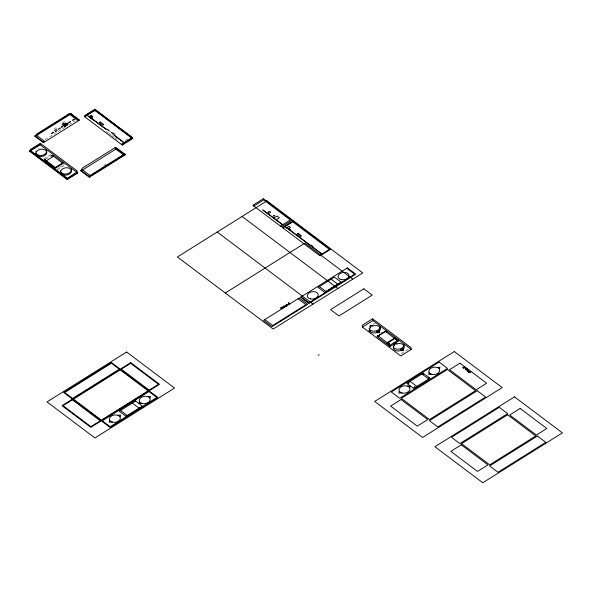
<?xml version="1.0" encoding="UTF-8"?>
<svg xmlns="http://www.w3.org/2000/svg" width="592" height="592" viewBox="0 0 592 592"><rect width="100%" height="100%" fill="white"/><g stroke="black" fill="none" stroke-linecap="round" stroke-linejoin="round"><path stroke-width="0.44" stroke-dasharray="2.96 2.22" d="M60.843 125.075L61.413 124.683M62.13 123.003L65.068 121.168L66.304 122.093M53.657 132.564L51.082 133.829L51.016 133.385L53.332 131.935M58.741 128.545L60.288 127.576M68.013 122.736L73.423 119.355M51.334 134.014L51.267 133.577L54.36 131.639M58.223 129.219L59.77 128.249M68.265 122.929L73.674 119.54M51.082 133.829L54.175 131.89M58.815 128.989L60.354 128.02M68.08 123.18L75.806 118.341M58.29 129.663L60.606 128.212M68.332 123.365L75.288 119.014M45.155 139.653L65.253 127.058M69.116 124.638L75.302 120.768M43.875 158.952L51.201 154.364M114.145 135.08L112.576 133.903L112.406 132.815L113.042 132.423L114.981 133.881M112.576 133.903L113.213 133.503L113.042 132.423M57.535 168.498L58.578 167.847M59.104 167.521L59.622 167.188M60.147 166.863L60.673 166.537M61.191 166.204L61.716 165.878M62.759 165.227L63.285 164.894M63.81 164.569L64.336 164.243M125.319 140.548L128.346 138.654M103.755 165.619L107.626 163.2M401.258 353.72L408.724 349.043M45.569 159.1L50.897 155.77M57.18 169.934L64.787 165.168M107.285 128.967L112.406 132.815M113.213 133.503L115.151 134.961M106.16 128.516L114.049 134.443M107.285 129.789L113.02 134.103M106.175 131.365L108.373 133.015M109.106 133.563L111.296 135.213M112.029 135.768L114.226 137.418M114.959 137.966L117.149 139.616M54.442 128.79A1.228 0.814 -8.9 0 1 55.789 127.946A1.228 0.814 -8.9 0 1 56.862 128.753M38.598 148.777A5.52 3.67 -8.9 0 1 39.079 148.585M372.997 324.105A5.52 3.67 -8.9 0 1 375.21 323.772"/><path stroke-width="0.89" d="M370.126 326.481L370.244 327.546L370.244 325.208M379.309 331.838L376.845 331.757L376.978 332.608L379.442 332.697L379.405 330.151M379.442 332.697L379.317 330.077A5.52 3.67 -8.9 0 1 376.749 331.683L376.882 332.541A5.52 3.67 -8.9 0 1 370.614 331.957A5.52 3.67 -8.9 0 1 370.333 327.613L370.2 326.754A5.52 3.67 -8.9 0 1 372.383 325.297M394.117 342.983L394.154 345.528L394.117 342.983L395.197 343.02M403.219 349.828L403.315 348.133L403.352 350.679L400.888 350.59L400.747 349.739L403.219 349.828L403.352 350.679M429.067 378.221L428.897 378.377M45.525 160.476C45.577 160.425 45.11 160.143 44.8 159.973M52.096 156.014L52.355 155.407L52.007 155.992L51.963 155.518L52.562 156.177L52.621 155.481M389.255 344.337L388.937 343.752L388.996 344.137C389.854 343.316 389.543 344.766 389.432 343.545M396.618 339.808L396.122 339.231M44.777 160.003L45.051 160.728M44.814 160.432L44.837 160.047L45.281 160.654M51.97 155.496L52.007 155.925L52.022 155.555M396.618 339.66L396.233 339.749L396.292 339.009M288.785 303.459L289.732 303.415L288.763 303.526L288.933 302.727L288.681 303.467M45.436 160.084L45.332 159.936M389.662 343.863L389.706 344.093M408.828 382.787L408.406 382.957L408.902 382.994M414.644 387.257L414.393 387.486M52.096 155.615L52.57 156.125L52.303 155.415M109.668 420.49L109.217 422.185L111.718 422.037M120.109 416.783L120.561 415.081L118.06 415.236M139.468 401.82L139.024 403.515L141.525 403.367M149.917 398.105L150.368 396.411L147.859 396.566M389.603 343.967C389.114 343.552 388.84 344.833 389.529 343.678M396.189 339.364L396.351 339.771M399.245 391.356L398.793 393.058L401.302 392.903M409.694 387.649L410.138 385.947L407.636 386.102M429.045 372.686L428.601 374.388L431.102 374.233M439.493 368.979L439.945 367.277L437.436 367.432M423.406 373.907L423.073 374.033M388.996 344.019L389.277 344.285M408.369 382.861L408.902 382.721M422.836 374.011L423.369 373.715M414.489 387.412L414.074 387.19L414.689 387.072M428.867 378.443L428.482 378.214L428.934 378.051M45.236 159.914L45.414 159.981M52.695 155.896L52.636 155.955M44.903 160.521L44.903 159.988L44.844 160.558M422.962 374.107L423.014 373.648M414.074 387.19L414.496 387.005L414.326 387.486M52.547 155.659C52.34 155.755 52.14 156.399 52.503 155.518M428.512 378.133L428.652 378.044M44.785 160.188L45.229 160.676L45.392 160.069M389.432 343.471L389.136 344.174M389.033 343.789L389.173 344.3L388.988 343.945M45.377 160.647L45.125 159.914L45.399 160.624M408.628 382.661L408.532 383.142M91.042 118.245L90.939 116.335A0.895 0.592 -8.9 0 0 90.754 116.461M45.229 160.032L44.985 160.506L45.355 160.254M389.321 343.552L389.432 344.189L389.188 343.464M54.693 167.669L45.029 160.299L45.207 160.684M52.555 156.007L52.37 156.192M389.188 343.937L389.159 343.575M44.94 160.299L45.155 160.684M52.54 155.763L52.222 155.977L52.444 155.644M389.159 343.752L389.44 344.048L389.24 343.56M377.896 335.442L377.504 335.42L377.748 336.226L386.117 330.987L386.287 332.082M52.362 155.925L52.37 155.541M34.943 135.79L70.663 113.412L79.047 119.717L79.143 120.317L43.416 142.694L35.032 136.389L34.943 135.79L43.327 142.102L43.416 142.694M35.032 136.389L71.166 113.79M64.151 125.156L67.244 123.225M64.402 125.349L67.495 123.41M64.217 125.6L67.31 123.661M64.469 125.793L67.562 123.854M64.876 126.644L67.814 124.801L65.349 122.944L62.412 124.786L64.876 126.644L64.602 124.86L62.752 123.469M40.367 143.338L30.532 149.495L30.717 150.686L67.303 178.199L77.13 172.043L76.945 170.859L40.367 143.338L40.552 144.529L29.696 151.293L67.266 179.561L77.722 173.012L77.13 172.043M122.315 145.077L121.723 144.108L131.557 137.951L131.372 136.759L94.794 109.246L84.959 115.403L85.144 116.587L84.649 116.217L95.097 109.668L132.675 137.936L132.771 138.528L122.315 145.077L84.737 116.809L84.649 116.217M29.696 151.293L29.6 150.701L40.049 144.152L40.552 144.529M43.327 142.102L44.57 141.318L36.682 135.39L36.497 134.206L69.738 113.383L69.923 114.567L77.804 120.502L79.047 119.717M84.737 116.809L95.601 110.045M95.971 111.185L96.6 110.793M91.701 115.262L89.126 116.876L89.059 116.432M53.443 155.585L53.546 156.258L45.177 161.498L54.634 168.631L63.011 163.377L62.907 162.704L54.538 167.943L54.634 168.631M114.189 135.331L123.469 142.317L114.145 135.08M118.777 150.279L115.196 147.578L81.962 168.402L82.147 169.586L90.028 175.521M67.266 179.561L67.177 178.962L77.626 172.42M123.269 154.697L115.381 148.77L116.624 147.985L125.008 154.297L125.104 154.889L89.377 177.267L80.993 170.962L80.904 170.37L82.147 169.586M122.226 144.478L132.675 137.936M80.993 170.962L116.72 148.585L116.624 147.985M88.785 176.298L124.512 153.92M89.377 177.267L89.288 176.675L125.008 154.297M253.827 206.06L263.655 199.904L290.317 219.958L280.49 226.114M273.926 217.923L276.997 215.999L279.357 217.775L276.279 219.699M282.983 227.994L292.811 221.837L329.389 249.35L319.562 255.515M286.868 227.683L289.022 226.336L290.443 227.402L288.282 228.749M225.293 293.003L304.91 243.127L352.81 279.158M310.43 245.414L311.066 245.014L313.005 246.472L312.369 246.871M72.372 399.815L63.018 405.675L90.916 426.662L100.27 420.801M121.271 369.186L130.632 363.318L158.523 384.304L149.169 390.165M286.232 305.006L287.216 304.458M286.299 305.058L287.135 304.532M318.082 287.372L334.458 277.115L341.17 282.162L324.793 292.418L318.082 287.372L319.354 286.572L326.074 291.627L337.884 284.234L331.165 279.18M324.793 292.418L341.17 282.162M372.62 318.792L362.163 325.341L362.445 327.117L400.791 355.962L411.24 349.413L410.966 347.637L372.62 318.792L372.893 320.568L411.24 349.413M362.445 327.117L372.893 320.568M318.237 355.244L319.169 354.66M381.307 333.252L381.833 332.926M390.032 346.438L376.897 336.559L385.266 331.32L398.401 341.199L390.032 346.438L389.862 345.336L387.22 343.345L387.109 342.672L394.731 337.899M465.016 368.638L465.697 369.245M465.808 369.756L467.332 368.801L466.444 369.356M469.53 372.738L470.374 372.316M387.22 343.345L395.589 338.113L395.759 339.209M389.862 345.336L398.231 340.097M289.118 228.83L290.435 229.681M428.852 377.962L428.719 378.355M377.718 335.464L387.109 342.672M370.34 325.852L372.805 325.94M394.25 343.834L396.714 343.922M92.1 119.162L91.013 117.956M91.36 116.247L91.346 118.03L92.692 118.866M346.749 268.265L354.63 274.2L309.031 302.764L301.143 296.836M282.835 224.649L262.685 209.923L282.517 224.849M288.755 229.104L285.64 227.195L321.278 253.568L289.962 229.992A0.895 0.592 -8.9 0 0 290.198 229.874M288.881 229.259L289.74 229.903M465.112 368.683L465.778 369.186M242.084 216.45L337.877 288.511M132.771 138.528L95.194 110.26L95.097 109.668M132.053 138.321L94.979 110.43L94.794 109.246M91.279 115.521L92.692 116.587L90.539 117.941L90.265 116.158L90.939 117.845L87.831 115.936L106.301 129.404L92.123 118.733L91.915 117.401M89.829 116.261L92.766 118.481M368.801 330.329L370.274 331.439M421.911 373.944L428.63 378.998M79.143 120.317L70.759 114.004L70.663 113.412M116.72 148.585L125.104 154.889M71.736 114.885L73.068 115.891M217.205 232.034L312.998 304.096M410.108 381.337L416.827 386.391M298.035 298.782L305.923 304.71L272.683 325.533L264.802 319.599M285.455 305.146L286.772 306.005L285.958 305.531M280.534 308.077L281.052 308.602M80.904 170.37L89.288 176.675M77.722 173.012L40.145 144.744L40.049 144.152M53.546 156.258L63.011 163.377M45.984 160.536L55.123 167.41M36.378 153.89L37.836 154.993M60.539 172.072L62.73 173.715M45.066 160.817L54.538 167.943L45.066 160.817L45.177 161.498M29.6 150.701L67.177 178.962M119.295 369.208L111.355 363.229L64.646 392.489L72.587 398.468M148.955 391.512L156.895 397.491L110.186 426.751L102.246 420.771M132.334 403.071L139.053 408.132M120.531 410.471L127.25 415.525M91.064 118.385L91.072 118M51.955 155.652L52.022 156.022M396.129 339.26L396.189 339.63M396.618 343.286L396.803 343.989A5.52 3.67 -8.9 0 1 403.078 344.574A5.52 3.67 -8.9 0 1 403.359 348.917L403.226 348.066A5.52 3.67 -8.9 0 1 400.658 349.672L400.791 350.523A5.52 3.67 -8.9 0 1 394.524 349.939A5.52 3.67 -8.9 0 1 394.242 345.595L394.109 344.744A5.52 3.67 -8.9 0 1 395.567 343.626M372.708 325.297L372.901 326.007A5.52 3.67 -8.9 0 1 379.169 326.592A5.52 3.67 -8.9 0 1 379.45 330.935M115.196 147.578L115.381 148.77M71.255 169.171A5.52 3.67 -8.9 0 1 66.408 173.996A5.52 3.67 -8.9 0 1 60.391 170.822M46.257 149.939A5.52 3.67 -8.9 0 1 42.809 155.193A5.52 3.67 -8.9 0 1 35.823 153.002M35.838 151.493A5.52 3.67 -8.9 0 1 35.986 151.108M404.01 345.025A5.52 3.67 -8.9 0 1 399.052 349.11A5.52 3.67 -8.9 0 1 393.14 346.675M380.101 327.043A5.52 3.67 -8.9 0 1 374.862 331.157A5.52 3.67 -8.9 0 1 369.156 328.323M288.778 229.052A0.895 0.592 -8.9 0 1 288.955 228.934M274.607 215.769C273.097 214.267 273.201 217.249 274.599 215.843M62.419 126.799C60.414 128.582 61.42 125.349 62.419 126.829M463.869 367.114L463.825 367.699C467.155 365.656 461.93 369.06 463.721 367.765L462.663 367.684L463.728 367.691L463.869 367.114M468.731 371.376L468.546 372.272L469.308 370.932L468.731 371.376M468.057 370.444C465.778 372.368 470.781 369.867 467.554 371.169L468.235 370.392L466.962 370.718C468.975 368.624 465.134 372.05 468.057 370.444M282.221 307.5L283.257 307.692L281.785 307.352L282.221 307.5M100.218 121.945L99.293 122.522L102.786 125.149L103.711 124.572L100.218 121.945M263.285 198.764L252.828 205.313L281.489 226.869L291.937 220.32L263.285 198.764M266.962 200.858L177.393 256.972L273.193 329.034L362.755 272.927L266.962 200.858M292.936 221.075L282.488 227.617L320.065 255.885L330.514 249.336L292.936 221.075M298.05 233.315L297.125 233.892L300.618 236.519L301.543 235.942L298.05 233.315M126.629 352.04L47.012 401.909L94.912 437.947L174.529 388.071L126.629 352.04M111.459 362.556L63.655 392.503L72.039 398.808L119.843 368.868L111.459 362.556M71.935 399.482L62.027 405.69L90.805 427.335L100.707 421.127L71.935 399.482M120.287 369.193L72.483 399.141L101.254 420.786L149.058 390.838L120.287 369.193M130.736 362.644L120.835 368.853L149.606 390.498L159.514 384.297L130.736 362.644M120.176 369.867L73.467 399.126L101.365 420.113L148.074 390.853L120.176 369.867M281 307.699L282.399 308.75L281 307.699M283.057 306.412L283.509 307.315L283.124 306.523L284.301 306.826L283.864 306.064C286.691 307.307 282.495 304.88 284.138 306.774L283.057 306.412M288.26 303.148L289.658 304.199L288.26 303.148M149.502 391.171L101.698 421.119L110.082 427.424L157.886 397.476L149.502 391.171M299.278 298.005L263.558 320.383L271.943 326.688L307.662 304.31L299.278 298.005M347.371 267.88L300.521 297.221L308.906 303.533L355.755 274.185L347.371 267.88M135.627 401.013L119.258 411.27L125.97 416.317L142.339 406.06L135.627 401.013M363.843 288.815L330.602 309.631L338.987 315.943L372.227 295.119L363.843 288.815M454.293 351.559L374.677 401.435L422.577 437.466L502.194 387.59L454.293 351.559M439.079 362.038L391.275 391.985L399.659 398.29L447.463 368.342L439.079 362.038M423.184 373.145L406.815 383.401L413.527 388.448L429.896 378.192L423.184 373.145M447.389 369.489L401.324 398.349L429.481 419.528L475.546 390.676L447.389 369.489M401.08 399.533L390.631 406.082L417.286 426.136L427.742 419.587L401.08 399.533M459.954 363.162L449.506 369.711L476.168 389.773L486.617 383.224L459.954 363.162M470.766 371.384L469.027 372.472L470.766 371.384M477.219 390.727L429.415 420.675L437.799 426.98L485.603 397.04L477.219 390.727M514.5 396.847L434.891 446.723L482.783 482.754L562.4 432.878L514.5 396.847M499.285 407.333L451.481 437.273L459.866 443.586L507.67 413.638L499.285 407.333M507.596 414.785L461.531 443.637L489.695 464.824L535.753 435.964L507.596 414.785M461.286 444.821L450.838 451.37L477.5 471.432L487.949 464.883L461.286 444.821M520.168 408.458L509.712 415.007L536.374 435.061L546.823 428.512L520.168 408.458M537.425 436.023L489.621 465.963L498.005 472.275L545.809 442.328L537.425 436.023M55.419 131.283A1.228 0.814 -8.9 0 0 57.135 130.307A1.228 0.814 -8.9 0 0 55.211 129.885A1.228 0.814 -8.9 0 0 55.419 131.283M63.773 174.995A5.52 3.67 -8.9 0 0 71.506 170.607A5.52 3.67 -8.9 0 0 62.856 168.713A5.52 3.67 -8.9 0 0 63.773 174.995M39.094 156.429A5.52 3.67 -8.9 0 0 46.827 152.04A5.52 3.67 -8.9 0 0 38.177 150.146A5.52 3.67 -8.9 0 0 39.094 156.429M142.42 403.522A5.52 3.67 -8.9 0 0 150.153 399.134A5.52 3.67 -8.9 0 0 141.503 397.239A5.52 3.67 -8.9 0 0 142.42 403.522M112.621 422.192A5.52 3.67 -8.9 0 0 120.346 417.804A5.52 3.67 -8.9 0 0 111.696 415.91A5.52 3.67 -8.9 0 0 112.621 422.192M402.197 393.058A5.52 3.67 -8.9 0 0 409.93 388.67A5.52 3.67 -8.9 0 0 401.28 386.776A5.52 3.67 -8.9 0 0 402.197 393.058M432.005 374.388A5.52 3.67 -8.9 0 0 439.73 370A5.52 3.67 -8.9 0 0 431.08 368.106A5.52 3.67 -8.9 0 0 432.005 374.388M310.489 298.901A5.52 3.67 -8.9 0 0 318.215 294.513A5.52 3.67 -8.9 0 0 309.564 292.611A5.52 3.67 -8.9 0 0 310.489 298.901M341.251 279.624A5.52 3.67 -8.9 0 0 348.984 275.236A5.52 3.67 -8.9 0 0 340.333 273.341A5.52 3.67 -8.9 0 0 341.251 279.624M268.761 213.098A1.228 0.814 -8.9 0 0 270.477 212.121A1.228 0.814 -8.9 0 0 268.553 211.699A1.228 0.814 -8.9 0 0 268.761 213.098"/></g></svg>
